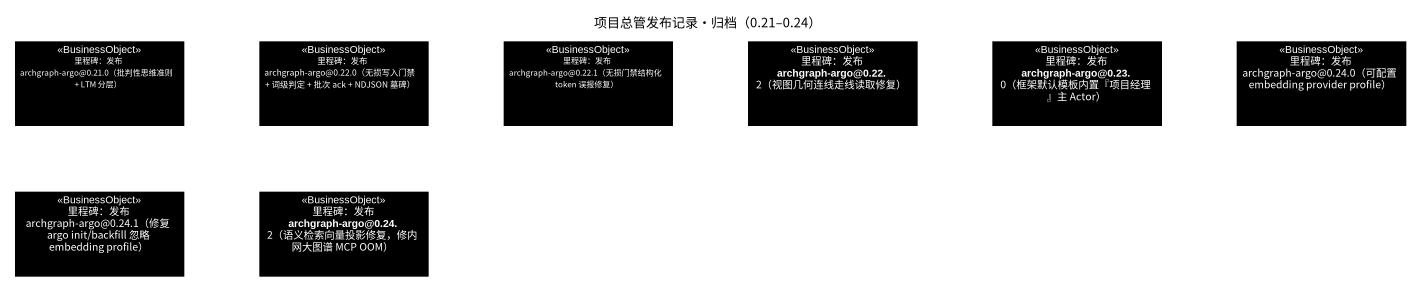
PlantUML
@startuml
title 项目总管发布记录·归档（0.21–0.24）
hide circle
hide empty members
class "里程碑：发布 archgraph-argo@0.21.0（批判性思维准则 + LTM 分层）" as 里程碑_发布_archgraph_argo_0_21 <<BusinessObject>> #000000
class "里程碑：发布 archgraph-argo@0.22.0（无损写入门禁 + 词级判定 + 批次 ack + NDJSON 墓碑）" as 里程碑_发布_archgraph_argo_0_22 <<BusinessObject>> #000000
class "里程碑：发布 archgraph-argo@0.22.1（无损门禁结构化 token 误报修复）" as 里程碑_发布_archgraph_argo_0_22_2 <<BusinessObject>> #000000
class "里程碑：发布 archgraph-argo@0.22.2（视图几何连线走线读取修复）" as 里程碑_发布_archgraph_argo_0_22_3 <<BusinessObject>> #000000
class "里程碑：发布 archgraph-argo@0.23.0（框架默认模板内置『项目经理』主 Actor）" as 里程碑_发布_archgraph_argo_0_23 <<BusinessObject>> #000000
class "里程碑：发布 archgraph-argo@0.24.0（可配置 embedding provider profile）" as 里程碑_发布_archgraph_argo_0_24 <<BusinessObject>> #000000
class "里程碑：发布 archgraph-argo@0.24.1（修复 argo init/backfill 忽略 embedding profile）" as 里程碑_发布_archgraph_argo_0_24_2 <<BusinessObject>> #000000
class "里程碑：发布 archgraph-argo@0.24.2（语义检索向量投影修复，修内网大图谱 MCP OOM）" as 里程碑_发布_archgraph_argo_0_24_3 <<BusinessObject>> #000000
@enduml
